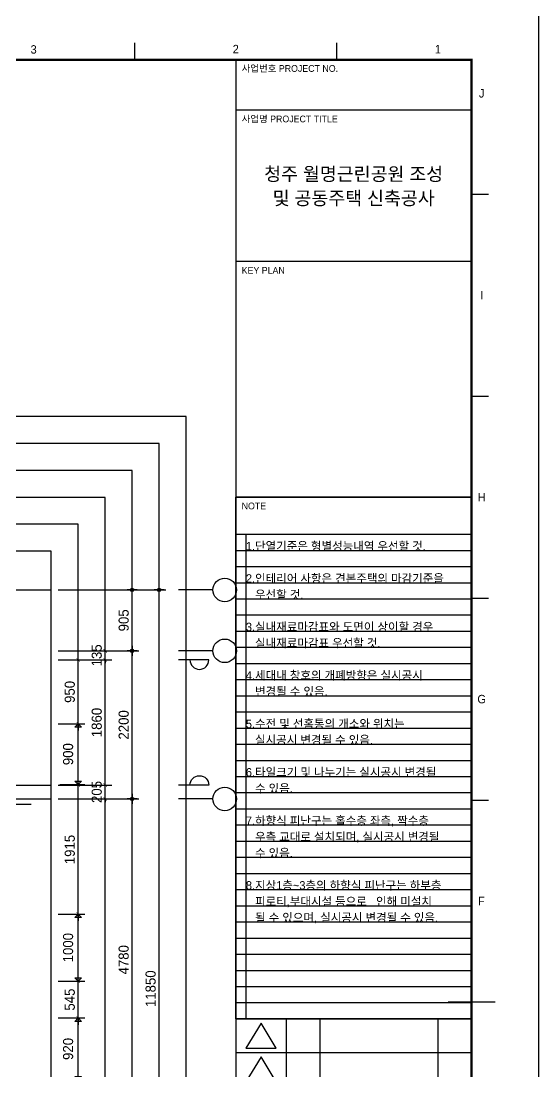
# Model space of a CAD drawing. Header units: millimetres. Extents: x -24416 to 92204, y -190080 to 23760.
# Drawn here: x 84517 to 92204, y -176270 to -160655 of the extents above; entities that cross this region are included whole.
import ezdxf
from ezdxf.enums import TextEntityAlignment as Align

# ---------------------------------------------------------------- set-up
doc = ezdxf.new("R2010")
doc.units = ezdxf.units.MM
doc.header["$LTSCALE"] = 50
doc.linetypes.add('AUDIT_D_220706163347-0', pattern=[0])
doc.linetypes.add('CEN', pattern=[62, 60, -1, 0, -1])
doc.layers.get('defpoints').update_dxf_attribs({"color": 139})
for name, color, linetype in [('A-치수', 7, 'AUDIT_D_220706163347-0'), ('AA-BORD-FORM', 7, 'Continuous'), ('AA-BORD-TEXT', 3, 'Continuous'), ('AA-XXXX-DIMS', 7, 'Continuous'), ('AA-XXXX-TEXT', 3, 'Continuous'), ('ARDM', 7, 'Continuous'), ('CEN_CON', 1, 'CEN'), ('DIM', 7, 'AUDIT_D_220706163347-0')]:
    doc.layers.add(name, color=color, linetype=linetype)
doc.layers.add('AA-XXXX-MC', color=153, linetype='AUDIT_D_220706163347-0', plot=False)
doc.styles.add('HAUD01', font='Dotum.ttf')
doc.styles.add('맑은고딕', font='malgun.ttf', dxfattribs={"width": 0.9})
doc.dimstyles.new('DIM-50', dxfattribs={"dimscale": 50, "dimtxt": 3, "dimasz": 1, "dimexe": 2, "dimexo": 2, "dimgap": 1, "dimtad": 1, "dimdec": 0, "dimzin": 0, "dimdsep": 46, "dimtxsty": '맑은고딕', "dimblk1": 'DIMDOT', "dimblk2": 'DIMDOT', "dimsah": 1, "dimcen": 0.09, "dimdle": 2, "dimclrd": 7, "dimclre": 7, "dimclrt": 3, "dimadec": 0, "dimazin": 0, "dimtfac": 1, "dimtdec": 0, "dimtix": 1, "dimtmove": 2, "dimatfit": 3, "dimldrblk": 'DIMDOT', "dimfxl": 1, "dimtolj": 1, "dimtzin": 0, "dimarcsym": 0})
doc.dimstyles.new('MCDIM-50', dxfattribs={"dimscale": 50, "dimtxt": 3, "dimasz": 1, "dimexe": 2, "dimexo": 2, "dimgap": 1, "dimtad": 1, "dimdec": 0, "dimzin": 0, "dimdsep": 46, "dimtxsty": '맑은고딕', "dimblk1": 'ARCHTICK', "dimblk2": 'ARCHTICK', "dimsah": 1, "dimcen": 0.09, "dimdle": 2, "dimclrd": 7, "dimclre": 7, "dimclrt": 3, "dimadec": 0, "dimazin": 0, "dimtfac": 1, "dimtdec": 0, "dimtix": 1, "dimtmove": 2, "dimatfit": 3, "dimldrblk": 'ARCHTICK', "dimfxl": 1, "dimtolj": 1, "dimtzin": 0, "dimarcsym": 0})
doc.dimstyles.new('외부100-win', dxfattribs={"dimscale": 50, "dimtxt": 3, "dimasz": 1, "dimexe": 2, "dimexo": 2.5, "dimgap": 1.5, "dimtad": 1, "dimdec": 0, "dimzin": 0, "dimdsep": 46, "dimtxsty": '맑은고딕', "dimblk": 'DO2-2', "dimblk1": 'DO2-2', "dimblk2": 'DIMDOT', "dimcen": 0.09, "dimdle": 2, "dimclrd": 7, "dimclre": 7, "dimclrt": 3, "dimadec": 0, "dimazin": 0, "dimtfac": 1, "dimtdec": 0, "dimtix": 1, "dimtmove": 2, "dimatfit": 3, "dimldrblk": 'DO2-2', "dimfxl": 1, "dimtolj": 1, "dimtzin": 0, "dimarcsym": 0})

# ---------------------------------------------------------------- blocks, each defined once
blk = doc.blocks.new('U-131B(확장)', base_point=(284085, -109270))
at = {"layer": 'CEN_CON'}
blk.add_line((314220, -100610), (309805, -100610), dxfattribs=at)
blk = doc.blocks.new('note')
at = {"layer": 'defpoints'}
blk.add_lwpolyline([(-2800, 6200), (0, 6200), (0, 0), (-2800, 0)], close=True, dxfattribs=at)
at = {"layer": 'AA-XXXX-TEXT', "style": 'HAUD01'}
for s, p in [('1.단열기준은 형별성능내역 우선할 것.', (-2680, 5568)), ('2.인테리어 사항은 견본주택의 마감기준을 ', (-2680, 5184)), ('   우선할 것.', (-2680, 4992)), ('3.실내재료마감표와 도면이 상이할 경우', (-2680, 4608)), ('   실내재료마감표 우선할 것.', (-2680, 4416)), ('4.세대내 창호의 개폐방향은 실시공시', (-2680, 4032)), ('   변경될 수 있음.', (-2680, 3840)), ('5.수전 및 선홈통의 개소와 위치는', (-2680, 3456)), ('   실시공시 변경될 수 있음.', (-2680, 3264)), ('6.타일크기 및 나누기는 실시공시 변경될', (-2680, 2880)), ('   수 있음.', (-2680, 2688)), ('7.하향식 피난구는 홀수층 좌측, 짝수층', (-2680, 2304)), ('   우측 교대로 설치되며, 실시공시 변경될', (-2680, 2112)), ('   수 있음.', (-2680, 1920)), ('8.지상1층~3층의 하향식 피난구는 하부층 ', (-2680, 1536)), ('   피로티,부대시설 등으로   인해 미설치', (-2680, 1344)), ('   될 수 있으며, 실시공시 변경될 수 있음. ', (-2680, 1152))]:
    blk.add_text(s, height=100, dxfattribs=at).set_placement(p)
blk = doc.blocks.new('_ArchTick')
at = {"color": 0, "linetype": 'ByBlock', "const_width": 0.15}
blk.add_lwpolyline([(-0.5, -0.5), (0.5, 0.5)], dxfattribs=at)
blk = doc.blocks.new('*D151')
at = {"layer": 'defpoints', "color": 0, "linetype": 'ByBlock', "transparency": 16777216}
for p in [(34812, -195768), (35212, -195768), (34812, -197683)]:
    blk.add_point(p, dxfattribs=at)
at = {"layer": 'DIM', "color": 7, "linetype": 'ByBlock', "lineweight": -2, "transparency": 16777216}
for p, q in [((34912, -195768), (35312, -195768)), ((35212, -197783), (35212, -195668)), ((34912, -197683), (35312, -197683))]:
    blk.add_line(p, q, dxfattribs=at)
at = {"layer": 'DIM', "color": 7, "linetype": 'ByBlock', "lineweight": -2, "transparency": 16777216, "xscale": 50, "yscale": 50, "zscale": 50}
for p, rotation in [((35212, -195768), 90), ((35212, -197683), 270)]:
    blk.add_blockref('_ArchTick', p, dxfattribs=dict(at, rotation=rotation))
at = {"layer": 'DIM', "color": 3, "linetype": 'ByBlock', "transparency": 16777216, "insert": (35087, -196725), "char_height": 150, "attachment_point": 5, "rotation": 90, "style": 'HAUD01'}
blk.add_mtext('\\A1;1915', dxfattribs=at)
blk = doc.blocks.new('DO2-2')
at = {"layer": 'ARDM'}
blk.add_line((0, 0), (-2, 0), dxfattribs=at)
blk.add_lwpolyline([(-1, -1), (-1, 1), (0, 0)], close=True, dxfattribs=at)
blk = doc.blocks.new('*D152')
at = {"layer": 'defpoints', "color": 0, "linetype": 'ByBlock', "transparency": 16777216}
for p in [(34812, -194858), (35212, -194858), (34812, -195758)]:
    blk.add_point(p, dxfattribs=at)
at = {"layer": 'DIM', "color": 7, "linetype": 'ByBlock', "lineweight": -2, "transparency": 16777216}
for p, q in [((34937, -194858), (35312, -194858)), ((35212, -195708), (35212, -194908)), ((34937, -195758), (35312, -195758))]:
    blk.add_line(p, q, dxfattribs=at)
at = {"layer": 'DIM', "color": 7, "linetype": 'ByBlock', "lineweight": -2, "transparency": 16777216, "xscale": 50, "yscale": 50, "zscale": 50}
for p, rotation in [((35212, -194858), 90), ((35212, -195758), 270)]:
    blk.add_blockref('DO2-2', p, dxfattribs=dict(at, rotation=rotation))
at = {"layer": 'DIM', "color": 3, "linetype": 'ByBlock', "transparency": 16777216, "insert": (35062, -195308), "char_height": 150, "attachment_point": 5, "rotation": 90, "style": 'HAUD01'}
blk.add_mtext('\\A1;900', dxfattribs=at)
blk = doc.blocks.new('DIMDOT')
at = {"layer": 'AA-XXXX-DIMS'}
for p, q in [((-1.5, 0), (1.5, 0)), ((0, -1.5), (0, 1.5))]:
    blk.add_line(p, q, dxfattribs=at)
for radius in [0.5, 0.25]:
    blk.add_circle((0, 0), radius, dxfattribs=at)
blk = doc.blocks.new('*D153')
at = {"layer": 'defpoints', "color": 0, "linetype": 'ByBlock', "transparency": 16777216}
for p in [(34812, -193908), (35212, -193908), (34812, -194858)]:
    blk.add_point(p, dxfattribs=at)
at = {"layer": 'DIM', "color": 7, "linetype": 'ByBlock', "lineweight": -2, "transparency": 16777216}
for p, q in [((34912, -193908), (35312, -193908)), ((35212, -194958), (35212, -193808)), ((34912, -194858), (35312, -194858))]:
    blk.add_line(p, q, dxfattribs=at)
at = {"layer": 'DIM', "color": 7, "linetype": 'ByBlock', "lineweight": -2, "transparency": 16777216, "xscale": 50, "yscale": 50, "zscale": 50}
for p, rotation in [((35212, -193908), 90), ((35212, -194858), 270)]:
    blk.add_blockref('_ArchTick', p, dxfattribs=dict(at, rotation=rotation))
at = {"layer": 'DIM', "color": 3, "linetype": 'ByBlock', "transparency": 16777216, "insert": (35087, -194383), "char_height": 150, "attachment_point": 5, "rotation": 90, "style": 'HAUD01'}
blk.add_mtext('\\A1;950', dxfattribs=at)
blk = doc.blocks.new('중심')
at = {"layer": 'DIM'}
blk.add_line((-350, 0), (0, 0), dxfattribs=at)
blk.add_circle((-470, 0), 120, dxfattribs=at)
blk = doc.blocks.new('*D230')
at = {"layer": 'defpoints', "color": 0, "transparency": 16777216}
for p in [(34812, -195973), (36012, -195973), (34812, -200753)]:
    blk.add_point(p, dxfattribs=at)
at = {"layer": 'DIM', "color": 7, "lineweight": -2, "transparency": 16777216}
for p, q in [((34912, -195973), (36112, -195973)), ((36012, -200703), (36012, -196023)), ((34912, -200753), (36112, -200753))]:
    blk.add_line(p, q, dxfattribs=at)
at = {"layer": 'DIM', "color": 7, "lineweight": -2, "transparency": 16777216, "xscale": 50, "yscale": 50, "zscale": 50}
for p, rotation in [((36012, -195973), 90), ((36012, -200753), 270)]:
    blk.add_blockref('DIMDOT', p, dxfattribs=dict(at, rotation=rotation))
at = {"layer": 'DIM', "color": 3, "transparency": 16777216, "insert": (35887, -198363), "char_height": 150, "attachment_point": 5, "rotation": 90, "style": 'HAUD01'}
blk.add_mtext('\\A1;4780', dxfattribs=at)
blk = doc.blocks.new('*D231')
at = {"layer": 'defpoints', "color": 0, "transparency": 16777216}
for p in [(34812, -193773), (36012, -193773), (34812, -195973)]:
    blk.add_point(p, dxfattribs=at)
at = {"layer": 'DIM', "color": 7, "lineweight": -2, "transparency": 16777216}
for p, q in [((34912, -193773), (36112, -193773)), ((36012, -195923), (36012, -193823)), ((34912, -195973), (36112, -195973))]:
    blk.add_line(p, q, dxfattribs=at)
at = {"layer": 'DIM', "color": 7, "lineweight": -2, "transparency": 16777216, "xscale": 50, "yscale": 50, "zscale": 50}
for p, rotation in [((36012, -193773), 90), ((36012, -195973), 270)]:
    blk.add_blockref('DIMDOT', p, dxfattribs=dict(at, rotation=rotation))
at = {"layer": 'DIM', "color": 3, "transparency": 16777216, "insert": (35887, -194873), "char_height": 150, "attachment_point": 5, "rotation": 90, "style": 'HAUD01'}
blk.add_mtext('\\A1;2200', dxfattribs=at)
blk = doc.blocks.new('*D232')
at = {"layer": 'defpoints', "color": 0, "transparency": 16777216}
for p in [(34812, -192868), (36012, -192868), (34812, -193773)]:
    blk.add_point(p, dxfattribs=at)
at = {"layer": 'DIM', "color": 7, "lineweight": -2, "transparency": 16777216}
for p, q in [((34912, -192868), (36112, -192868)), ((36012, -193723), (36012, -192918)), ((34912, -193773), (36112, -193773))]:
    blk.add_line(p, q, dxfattribs=at)
at = {"layer": 'DIM', "color": 7, "lineweight": -2, "transparency": 16777216, "xscale": 50, "yscale": 50, "zscale": 50}
for p, rotation in [((36012, -192868), 90), ((36012, -193773), 270)]:
    blk.add_blockref('DIMDOT', p, dxfattribs=dict(at, rotation=rotation))
at = {"layer": 'DIM', "color": 3, "transparency": 16777216, "insert": (35887, -193320), "char_height": 150, "attachment_point": 5, "rotation": 90, "style": 'HAUD01'}
blk.add_mtext('\\A1;905', dxfattribs=at)
blk = doc.blocks.new('*D233')
at = {"layer": 'defpoints', "color": 0, "transparency": 16777216}
for p in [(34812, -192868), (36412, -192868), (34812, -204718)]:
    blk.add_point(p, dxfattribs=at)
at = {"layer": 'DIM', "color": 7, "lineweight": -2, "transparency": 16777216}
for p, q in [((34912, -192868), (36512, -192868)), ((36412, -204668), (36412, -192918)), ((34912, -204718), (36512, -204718))]:
    blk.add_line(p, q, dxfattribs=at)
at = {"layer": 'DIM', "color": 7, "lineweight": -2, "transparency": 16777216, "xscale": 50, "yscale": 50, "zscale": 50}
for p, rotation in [((36412, -192868), 90), ((36412, -204718), 270)]:
    blk.add_blockref('DIMDOT', p, dxfattribs=dict(at, rotation=rotation))
at = {"layer": 'DIM', "color": 3, "transparency": 16777216, "insert": (36287, -198793), "char_height": 150, "attachment_point": 5, "rotation": 90, "style": 'HAUD01'}
blk.add_mtext('\\A1;11850', dxfattribs=at)
blk = doc.blocks.new('*D237')
at = {"layer": 'defpoints', "color": 0, "linetype": 'ByBlock', "transparency": 16777216}
for p in [(34812, -195768), (35612, -195768), (34812, -195973)]:
    blk.add_point(p, dxfattribs=at)
at = {"layer": 'DIM', "color": 7, "linetype": 'ByBlock', "lineweight": -2, "transparency": 16777216}
for p, q in [((34912, -195768), (35712, -195768)), ((35612, -195768), (35612, -195718)), ((35612, -195973), (35612, -195768)), ((34912, -195973), (35712, -195973)), ((35612, -195973), (35612, -196023))]:
    blk.add_line(p, q, dxfattribs=at)
at = {"layer": 'DIM', "color": 7, "linetype": 'ByBlock', "lineweight": -2, "transparency": 16777216, "xscale": 50, "yscale": 50, "zscale": 50}
for p, rotation in [((35612, -195768), 270), ((35612, -195973), 90)]:
    blk.add_blockref('_ArchTick', p, dxfattribs=dict(at, rotation=rotation))
at = {"layer": 'DIM', "color": 3, "linetype": 'ByBlock', "transparency": 16777216, "insert": (35487, -195870), "char_height": 150, "attachment_point": 5, "rotation": 90, "style": 'HAUD01'}
blk.add_mtext('\\A1;205', dxfattribs=at)
blk = doc.blocks.new('*D238')
at = {"layer": 'defpoints', "color": 0, "linetype": 'ByBlock', "transparency": 16777216}
for p in [(34812, -193908), (35612, -193908), (34812, -195768)]:
    blk.add_point(p, dxfattribs=at)
at = {"layer": 'DIM', "color": 7, "linetype": 'ByBlock', "lineweight": -2, "transparency": 16777216}
for p, q in [((34912, -193908), (35712, -193908)), ((35612, -195868), (35612, -193808)), ((34912, -195768), (35712, -195768))]:
    blk.add_line(p, q, dxfattribs=at)
at = {"layer": 'DIM', "color": 7, "linetype": 'ByBlock', "lineweight": -2, "transparency": 16777216, "xscale": 50, "yscale": 50, "zscale": 50}
for p, rotation in [((35612, -193908), 90), ((35612, -195768), 270)]:
    blk.add_blockref('_ArchTick', p, dxfattribs=dict(at, rotation=rotation))
at = {"layer": 'DIM', "color": 3, "linetype": 'ByBlock', "transparency": 16777216, "insert": (35487, -194838), "char_height": 150, "attachment_point": 5, "rotation": 90, "style": 'HAUD01'}
blk.add_mtext('\\A1;1860', dxfattribs=at)
blk = doc.blocks.new('*D239')
at = {"layer": 'defpoints', "color": 0, "linetype": 'ByBlock', "transparency": 16777216}
for p in [(34812, -193773), (35612, -193773), (34812, -193908)]:
    blk.add_point(p, dxfattribs=at)
at = {"layer": 'DIM', "color": 7, "linetype": 'ByBlock', "lineweight": -2, "transparency": 16777216}
for p, q in [((34912, -193773), (35712, -193773)), ((35612, -193773), (35612, -193723)), ((35612, -193908), (35612, -193773)), ((34912, -193908), (35712, -193908)), ((35612, -193908), (35612, -193958))]:
    blk.add_line(p, q, dxfattribs=at)
at = {"layer": 'DIM', "color": 7, "linetype": 'ByBlock', "lineweight": -2, "transparency": 16777216, "xscale": 50, "yscale": 50, "zscale": 50}
for p, rotation in [((35612, -193773), 270), ((35612, -193908), 90)]:
    blk.add_blockref('_ArchTick', p, dxfattribs=dict(at, rotation=rotation))
at = {"layer": 'DIM', "color": 3, "linetype": 'ByBlock', "transparency": 16777216, "insert": (35487, -193840), "char_height": 150, "attachment_point": 5, "rotation": 90, "style": 'HAUD01'}
blk.add_mtext('\\A1;135', dxfattribs=at)
blk = doc.blocks.new('*D274')
at = {"layer": 'defpoints', "color": 0, "linetype": 'ByBlock', "transparency": 16777216}
for p in [(34812, -199228), (35212, -199228), (34812, -200148)]:
    blk.add_point(p, dxfattribs=at)
at = {"layer": 'DIM', "color": 7, "linetype": 'ByBlock', "lineweight": -2, "transparency": 16777216}
for p, q in [((34937, -199228), (35312, -199228)), ((35212, -200098), (35212, -199278)), ((34937, -200148), (35312, -200148))]:
    blk.add_line(p, q, dxfattribs=at)
at = {"layer": 'DIM', "color": 7, "linetype": 'ByBlock', "lineweight": -2, "transparency": 16777216, "xscale": 50, "yscale": 50, "zscale": 50}
for p, rotation in [((35212, -199228), 90), ((35212, -200148), 270)]:
    blk.add_blockref('DO2-2', p, dxfattribs=dict(at, rotation=rotation))
at = {"layer": 'DIM', "color": 3, "linetype": 'ByBlock', "transparency": 16777216, "insert": (35062, -199688), "char_height": 150, "attachment_point": 5, "rotation": 90, "style": 'HAUD01'}
blk.add_mtext('\\A1;920', dxfattribs=at)
blk = doc.blocks.new('*D275')
at = {"layer": 'defpoints', "color": 0, "linetype": 'ByBlock', "transparency": 16777216}
for p in [(34812, -198683), (35212, -198683), (34812, -199228)]:
    blk.add_point(p, dxfattribs=at)
at = {"layer": 'DIM', "color": 7, "linetype": 'ByBlock', "lineweight": -2, "transparency": 16777216}
for p, q in [((35212, -199328), (35212, -198583)), ((34912, -198683), (35312, -198683)), ((34912, -199228), (35312, -199228))]:
    blk.add_line(p, q, dxfattribs=at)
at = {"layer": 'DIM', "color": 7, "linetype": 'ByBlock', "lineweight": -2, "transparency": 16777216, "xscale": 50, "yscale": 50, "zscale": 50}
for p, rotation in [((35212, -198683), 90), ((35212, -199228), 270)]:
    blk.add_blockref('_ArchTick', p, dxfattribs=dict(at, rotation=rotation))
at = {"layer": 'DIM', "color": 3, "linetype": 'ByBlock', "transparency": 16777216, "insert": (35087, -198955), "char_height": 150, "attachment_point": 5, "rotation": 90, "style": 'HAUD01'}
blk.add_mtext('\\A1;545', dxfattribs=at)
blk = doc.blocks.new('*D276')
at = {"layer": 'defpoints', "color": 0, "linetype": 'ByBlock', "transparency": 16777216}
for p in [(34812, -197683), (35212, -197683), (34812, -198683)]:
    blk.add_point(p, dxfattribs=at)
at = {"layer": 'DIM', "color": 7, "linetype": 'ByBlock', "lineweight": -2, "transparency": 16777216}
for p, q in [((34937, -197683), (35312, -197683)), ((35212, -198633), (35212, -197733)), ((34937, -198683), (35312, -198683))]:
    blk.add_line(p, q, dxfattribs=at)
at = {"layer": 'DIM', "color": 7, "linetype": 'ByBlock', "lineweight": -2, "transparency": 16777216, "xscale": 50, "yscale": 50, "zscale": 50}
for p, rotation in [((35212, -197683), 90), ((35212, -198683), 270)]:
    blk.add_blockref('DO2-2', p, dxfattribs=dict(at, rotation=rotation))
at = {"layer": 'DIM', "color": 3, "linetype": 'ByBlock', "transparency": 16777216, "insert": (35062, -198183), "char_height": 150, "attachment_point": 5, "rotation": 90, "style": 'HAUD01'}
blk.add_mtext('\\A1;1000', dxfattribs=at)
blk = doc.blocks.new('XR-FORM 청주월명')
at = {"layer": 'AA-BORD-FORM', "color": 2}
for p, q in [((721, 577), (721, 582)), ((781, 577), (781, 582)), ((751, 577), (751, 17)), ((821, 537), (826, 537)), ((821, 477), (826, 477)), ((821, 417), (826, 417)), ((821, 357), (826, 357)), ((814, 297), (828, 297))]:
    blk.add_line(p, q, dxfattribs=at)
at = {"layer": 'AA-BORD-FORM', "color": 3}
for p, q in [((821, 562), (751, 562)), ((821, 517), (751, 517)), ((821, 447), (751, 447)), ((751, 292), (821, 292)), ((766, 292), (766, 282)), ((776, 292), (776, 282)), ((811, 292), (811, 282)), ((751, 282), (821, 282)), ((766, 282), (766, 272)), ((776, 282), (776, 272)), ((811, 282), (811, 272))]:
    blk.add_line(p, q, dxfattribs=at)
at = {"layer": 'AA-BORD-FORM', "color": 1}
blk.add_lwpolyline([(0, 0), (841, 0), (841, 594), (0, 594)], close=True, dxfattribs=at)
at = {"layer": 'AA-BORD-FORM', "color": 2, "const_width": 0.682}
blk.add_lwpolyline([(21, 17), (21, 577), (821, 577), (821, 17)], close=True, dxfattribs=at)
at = {"layer": 'AA-BORD-FORM', "color": 7}
for points in [[(763, 283.24), (758.5, 290.74), (754, 283.24)], [(763, 273.24), (758.5, 280.74), (754, 273.24)]]:
    blk.add_lwpolyline(points, close=True, dxfattribs=at)
at = {"layer": 'defpoints'}
for p, q in [((751, 436), (821, 436)), ((754, 436), (754, 292)), ((751, 431.2), (821, 431.2)), ((751, 426.4), (821, 426.4)), ((751, 421.6), (821, 421.6)), ((751, 416.8), (821, 416.8)), ((751, 412), (821, 412)), ((751, 407.2), (821, 407.2)), ((751, 402.4), (821, 402.4)), ((751, 397.6), (821, 397.6)), ((751, 392.8), (821, 392.8)), ((751, 388), (821, 388)), ((751, 383.2), (821, 383.2)), ((751, 378.4), (821, 378.4)), ((751, 373.6), (821, 373.6)), ((751, 368.8), (821, 368.8)), ((751, 364), (821, 364)), ((751, 359.2), (821, 359.2)), ((751, 354.4), (821, 354.4)), ((751, 349.6), (821, 349.6)), ((751, 344.8), (821, 344.8)), ((751, 340), (821, 340)), ((751, 335.2), (821, 335.2)), ((751, 330.4), (821, 330.4)), ((751, 325.6), (821, 325.6)), ((751, 320.8), (821, 320.8)), ((751, 316), (821, 316)), ((751, 311.2), (821, 311.2)), ((751, 306.4), (821, 306.4)), ((751, 301.6), (821, 301.6)), ((751, 296.8), (821, 296.8))]:
    blk.add_line(p, q, dxfattribs=at)
at = {"layer": 'AA-BORD-TEXT', "color": 7, "style": 'HAUD01'}
for s, p in [('3', (691, 580.06)), ('2', (751, 580.16)), ('1', (811, 580.12)), ('J', (824, 567)), ('I', (824, 507)), ('H', (824, 447)), ('G', (824, 387)), ('F', (823.89, 327))]:
    blk.add_text(s, height=2.5, dxfattribs=at).set_placement(p, align=Align.MIDDLE_CENTER)
at = {"layer": 'AA-BORD-TEXT', "color": 3, "style": 'HAUD01'}
for s, p in [('사업번호 PROJECT NO.', (752.75, 573.4)), ('사업명 PROJECT TITLE', (752.75, 558.4)), ('KEY PLAN', (752.75, 513.4)), ('NOTE', (752.75, 443.4))]:
    blk.add_text(s, height=2, rotation=360, dxfattribs=at).set_placement(p)
for s, rotation, p in [('청주 월명근린공원 조성', 360, (786, 543.05)), ('및 공동주택 신축공사', 0, (786, 535.85))]:
    blk.add_text(s, height=4, rotation=rotation, dxfattribs=at).set_placement(p, align=Align.MIDDLE_CENTER)
blk = doc.blocks.new('DIM-1108')
at = {"layer": 'DIM'}
for points in [[(36870.5, -193908, 1), (37150.5, -193908), (36700.5, -193908)], [(36870.5, -195768, -1), (37150.5, -195768), (36700.5, -195768)]]:
    blk.add_lwpolyline(points, format="xyb", dxfattribs=at)
at = {"layer": 'A-치수', "xscale": 1.458333333333333, "yscale": 1.458333333333333, "zscale": 1.458333333333333, "rotation": 180}
for p in [(36700.5, -192868), (36700.5, -193773), (36700.5, -195973)]:
    blk.add_blockref('중심', p, dxfattribs=at)
at = {"layer": 'DIM'}
for base, p1, p2, picture, middle in [((36011.9, -192868), (34811.9, -193773), (34811.9, -192868), '*D232', (35886.8, -193320.5)), ((36411.9, -192868), (34811.9, -204718), (34811.9, -192868), '*D233', (36286.8, -198793)), ((36011.9, -193773), (34811.9, -195973), (34811.9, -193773), '*D231', (35886.8, -194873)), ((36011.9, -195973), (34811.9, -200753), (34811.9, -195973), '*D230', (35886.8, -198363))]:
    dim = blk.add_linear_dim(base=base, p1=p1, p2=p2, angle=270, dimstyle='DIM-50', override={"dimscale": 50, "dimtxsty": 'HAUD01'}, dxfattribs=at)
    dim.commit()
    dim.dimension.update_dxf_attribs({"geometry": picture, "text_midpoint": middle})
at = {"layer": 'DIM', "linetype": 'ByBlock'}
for base, p1, p2, dimstyle, picture, middle in [((35611.9, -193773), (34811.9, -193908), (34811.9, -193773), 'MCDIM-50', '*D239', (35486.8, -193840.5)), ((35211.9, -193908), (34811.9, -194858), (34811.9, -193908), 'MCDIM-50', '*D153', (35086.8, -194383)), ((35611.9, -193908), (34811.9, -195768), (34811.9, -193908), 'MCDIM-50', '*D238', (35486.8, -194838)), ((35211.9, -194858), (34811.9, -195758), (34811.9, -194858), '외부100-win', '*D152', (35061.8, -195308)), ((35211.9, -195768), (34811.9, -197683), (34811.9, -195768), 'MCDIM-50', '*D151', (35086.8, -196725.5)), ((35611.9, -195768), (34811.9, -195973), (34811.9, -195768), 'MCDIM-50', '*D237', (35486.8, -195870.5)), ((35211.9, -197683), (34811.9, -198683), (34811.9, -197683), '외부100-win', '*D276', (35061.8, -198183)), ((35211.9, -198683), (34811.9, -199228), (34811.9, -198683), 'MCDIM-50', '*D275', (35086.8, -198955.5)), ((35211.9, -199228), (34811.9, -200148), (34811.9, -199228), '외부100-win', '*D274', (35061.8, -199688))]:
    dim = blk.add_linear_dim(base=base, p1=p1, p2=p2, angle=270, dimstyle=dimstyle, override={"dimtxsty": 'HAUD01'}, dxfattribs=at)
    dim.commit()
    dim.dimension.update_dxf_attribs({"geometry": picture, "text_midpoint": middle})

msp = doc.modelspace()

# ---------------------------------------------------------------- linework, layer by layer
at = {"layer": 'AA-XXXX-MC'}
msp.add_line((79046, -172008), (84966, -172008), dxfattribs=at)
at = {"layer": 'CEN_CON'}
for p, q in [((80346, -169108), (84966, -169108)), ((80641, -172213), (84966, -172213))]:
    msp.add_line(p, q, dxfattribs=at)
at = {"layer": 'defpoints'}
for points in [[(86966, -166533), (52231, -166533), (52231, -183258), (86966, -183258)], [(86566, -166933), (52631, -166933), (52631, -182858), (86566, -182858)], [(86166, -167333), (53031, -167333), (53031, -182458), (86166, -182458)], [(85766, -167733), (53431, -167733), (53431, -182058), (85766, -182058)], [(85366, -168133), (53831, -168133), (53831, -181658), (85366, -181658)], [(84966, -168533), (54231, -168533), (54231, -181258), (84966, -181258)]]:
    msp.add_lwpolyline(points, close=True, dxfattribs=at)

# ---------------------------------------------------------------- block references
for name, p in [('DIM-1108', (50154, 23760)), ('U-131B(확장)', (54531, -180958))]:
    msp.add_blockref(name, p)
for name, p, xscale, yscale, zscale in [('XR-FORM 청주월명', (50154, -190080), 50, 50, 50), ('note', (91204, -175480), 1.25, 1.25, 1.25)]:
    msp.add_blockref(name, p, dxfattribs=dict(xscale=xscale, yscale=yscale, zscale=zscale))

doc.saveas('drawing.dxf')
